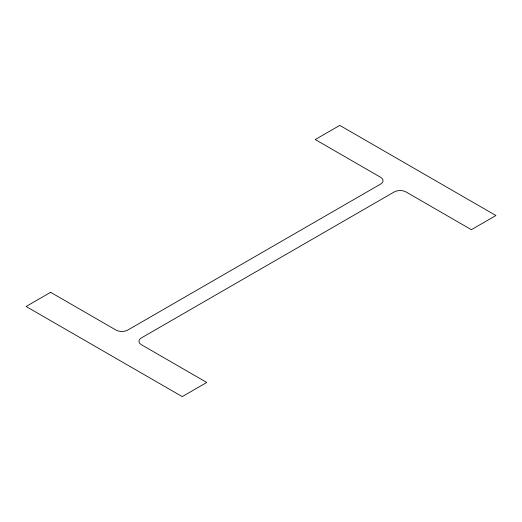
<?xml version="1.0" encoding="UTF-8"?>
<svg xmlns="http://www.w3.org/2000/svg" width="522" height="522" viewBox="0 0 522 522"><rect width="100%" height="100%" fill="white"/><g stroke="black" fill="none" stroke-linecap="round" stroke-linejoin="round"><path stroke-width="0.78" d="M50.627 292.32L26.1 306.479L182.23 396.616L206.758 382.456L141.364 344.703A8.3 4.789 0 0 1 141.364 337.93L394.247 191.926A8.3 4.789 0 0 1 405.986 191.926L471.373 229.68L495.9 215.521L339.77 125.384L315.242 139.544L380.636 177.297A8.3 4.789 0 0 1 380.636 184.07L127.753 330.074A8.3 4.789 0 0 1 116.014 330.074L50.627 292.32"/></g></svg>
